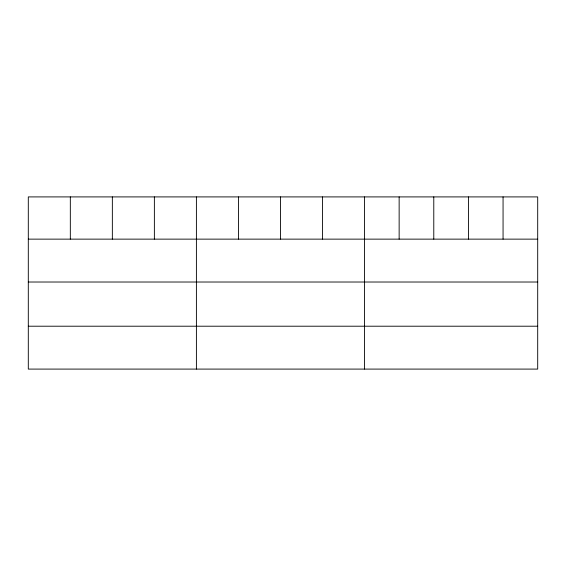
<?xml version="1.0" encoding="UTF-8"?>
<svg xmlns="http://www.w3.org/2000/svg" width="566" height="566" viewBox="0 0 566 566"><rect width="100%" height="100%" fill="white"/><g stroke="black" fill="none" stroke-linecap="round" stroke-linejoin="round"><path stroke-width="0.85" d="M537.7 239.135L537.7 369.089L28.3 369.089L28.3 196.911L537.7 196.911L537.7 239.135L28.3 239.135M28.3 282.017L537.7 282.017M28.3 326.207L537.7 326.207M503.061 196.911L503.061 239.135M468.422 196.911L468.422 239.135M433.782 196.911L433.782 239.135M399.143 196.911L399.143 239.135M364.504 196.911L364.504 369.089M322.478 196.911L322.478 239.135M280.453 196.911L280.453 239.135M238.428 196.911L238.428 239.135M196.402 196.911L196.402 369.089M154.376 196.911L154.376 239.135M112.351 196.911L112.351 239.135M70.326 196.911L70.326 239.135"/></g></svg>
